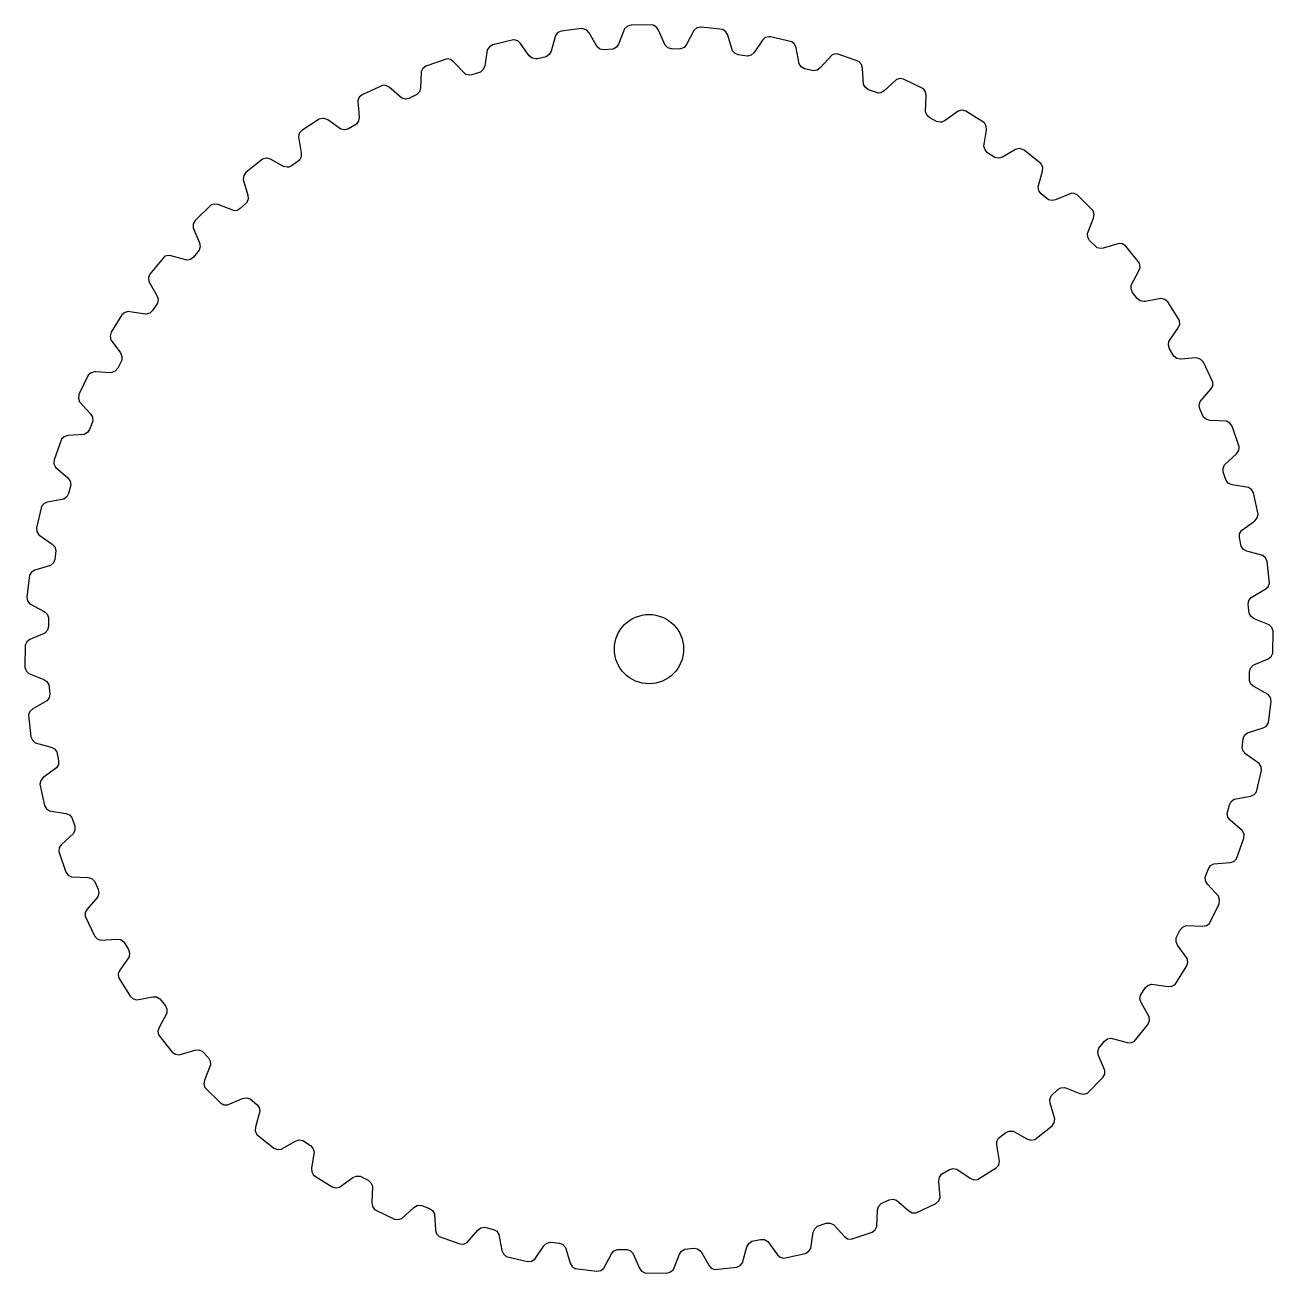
# Model space of a CAD drawing. Extents: x -45 to 45, y -45 to 45.1.
import ezdxf

# ---------------------------------------------------------------- set-up
doc = ezdxf.new("R2010")
doc.units = 0
doc.header["$MEASUREMENT"] = 0

msp = doc.modelspace()

# ---------------------------------------------------------------- linework, layer by layer
at = {"color": 13}
msp.add_lwpolyline([(44.897, -3.757), (44.847, -3.488), (44.683, -3.267), (43.643, -2.708), (43.435, -2.53), (43.325, -2.278), (43.338, -1.628), (43.411, -1.364), (43.593, -1.158), (44.678, -0.692), (44.901, -0.532), (45.032, -0.291), (45.035, 1.293), (44.955, 1.556), (44.768, 1.757), (43.672, 2.195), (43.445, 2.349), (43.308, 2.587), (43.248, 3.234), (43.291, 3.505), (43.448, 3.73), (44.474, 4.315), (44.678, 4.498), (44.781, 4.753), (44.607, 6.327), (44.498, 6.579), (44.29, 6.758), (43.152, 7.071), (42.909, 7.199), (42.746, 7.42), (42.614, 8.056), (42.626, 8.33), (42.758, 8.571), (43.711, 9.267), (43.894, 9.472), (43.968, 9.737), (43.618, 11.282), (43.482, 11.52), (43.255, 11.674), (42.089, 11.858), (41.833, 11.958), (41.646, 12.159), (41.444, 12.777), (41.425, 13.051), (41.529, 13.305), (42.399, 14.103), (42.557, 14.327), (42.601, 14.598), (42.081, 16.095), (41.919, 16.316), (41.676, 16.444), (40.496, 16.496), (40.231, 16.566), (40.023, 16.745), (39.752, 17.337), (39.704, 17.607), (39.778, 17.871), (40.553, 18.762), (40.685, 19.002), (40.699, 19.276), (40.014, 20.705), (39.828, 20.907), (39.573, 21.007), (39.469, 21.013), (38.395, 20.927), (38.36, 20.925), (38.091, 20.98), (37.874, 21.147), (37.561, 21.678), (37.483, 21.941), (37.527, 22.212), (38.198, 23.184), (38.302, 23.438), (38.284, 23.712), (37.444, 25.055), (37.237, 25.235), (36.972, 25.305), (36.937, 25.306), (35.81, 25.094), (35.707, 25.083), (35.438, 25.138), (35.221, 25.306), (34.898, 25.748), (34.79, 26), (34.804, 26.274), (35.362, 27.315), (35.437, 27.579), (35.389, 27.849), (34.404, 29.09), (34.177, 29.245), (33.941, 29.288), (32.775, 28.946), (32.605, 28.917), (32.337, 28.973), (31.796, 29.493), (31.661, 29.732), (31.644, 30.006), (32.081, 31.103), (32.126, 31.373), (32.048, 31.636), (30.93, 32.759), (30.688, 32.888), (30.517, 32.909), (29.328, 32.433), (29.094, 32.381), (28.825, 32.437), (28.294, 32.868), (28.133, 33.09), (28.085, 33.36), (28.397, 34.499), (28.411, 34.773), (28.305, 35.026), (27.068, 36.016), (26.813, 36.117), (26.709, 36.124), (26.443, 36.057), (25.513, 35.513), (25.251, 35.431), (25.216, 35.43), (24.948, 35.486), (24.436, 35.829), (24.251, 36.032), (24.173, 36.295), (24.356, 37.462), (24.339, 37.735), (24.205, 37.975), (22.865, 38.82), (22.6, 38.892), (22.566, 38.893), (22.3, 38.826), (21.376, 38.146), (21.125, 38.036), (21.022, 38.025), (20.753, 38.082), (20.271, 38.34), (20.064, 38.52), (19.958, 38.773), (20.008, 39.953), (19.961, 40.223), (19.801, 40.446), (18.375, 41.136), (18.138, 41.18), (17.872, 41.113), (16.971, 40.3), (16.734, 40.162), (16.563, 40.134), (15.85, 40.368), (15.625, 40.525), (15.491, 40.764), (15.409, 41.942), (15.332, 42.205), (15.148, 42.409), (13.654, 42.935), (13.483, 42.957), (13.216, 42.891), (12.352, 41.947), (12.132, 41.783), (11.896, 41.732), (11.231, 41.889), (10.989, 42.019), (10.829, 42.242), (10.616, 43.403), (10.51, 43.657), (10.304, 43.838), (8.761, 44.194), (8.657, 44.201), (8.391, 44.135), (8.18, 43.96), (7.578, 43.066), (7.377, 42.878), (7.115, 42.798), (7.08, 42.796), (6.47, 42.883), (6.216, 42.985), (6.032, 43.189), (5.69, 44.319), (5.556, 44.559), (5.331, 44.716), (3.757, 44.897), (3.723, 44.897), (3.456, 44.832), (3.245, 44.656), (2.708, 43.643), (2.53, 43.435), (2.278, 43.325), (2.175, 43.315), (1.628, 43.338), (1.364, 43.411), (1.158, 43.593), (0.692, 44.678), (0.532, 44.901), (0.291, 45.032), (0.189, 45.051), (-1.293, 45.035), (-1.556, 44.955), (-1.757, 44.768), (-2.195, 43.672), (-2.349, 43.445), (-2.587, 43.308), (-3.234, 43.248), (-3.269, 43.246), (-3.537, 43.305), (-3.752, 43.475), (-4.315, 44.474), (-4.498, 44.678), (-4.753, 44.781), (-4.856, 44.789), (-6.327, 44.607), (-6.579, 44.498), (-6.758, 44.29), (-7.071, 43.152), (-7.199, 42.909), (-7.42, 42.746), (-8.056, 42.614), (-8.159, 42.604), (-8.427, 42.662), (-8.643, 42.833), (-9.267, 43.711), (-9.472, 43.894), (-9.737, 43.968), (-9.771, 43.968), (-11.282, 43.618), (-11.52, 43.482), (-11.674, 43.255), (-11.858, 42.089), (-11.958, 41.833), (-12.159, 41.646), (-12.777, 41.444), (-12.947, 41.418), (-13.215, 41.477), (-14.103, 42.399), (-14.327, 42.557), (-14.564, 42.602), (-16.095, 42.081), (-16.316, 41.919), (-16.444, 41.676), (-16.496, 40.496), (-16.566, 40.231), (-16.745, 40.023), (-17.337, 39.752), (-17.572, 39.703), (-17.84, 39.763), (-18.762, 40.553), (-19.002, 40.685), (-19.173, 40.708), (-20.705, 40.014), (-20.907, 39.828), (-21.007, 39.573), (-20.927, 38.395), (-20.966, 38.123), (-21.121, 37.897), (-21.678, 37.561), (-21.941, 37.483), (-21.976, 37.482), (-22.244, 37.541), (-23.184, 38.198), (-23.438, 38.302), (-23.541, 38.31), (-23.808, 38.246), (-25.055, 37.444), (-25.235, 37.237), (-25.305, 36.972), (-25.094, 35.81), (-25.103, 35.536), (-25.232, 35.293), (-25.748, 34.898), (-26, 34.79), (-26.103, 34.781), (-26.371, 34.841), (-27.315, 35.362), (-27.579, 35.437), (-27.614, 35.438), (-27.881, 35.374), (-29.09, 34.404), (-29.245, 34.177), (-29.286, 33.906), (-28.946, 32.775), (-28.924, 32.502), (-29.025, 32.246), (-29.493, 31.796), (-29.732, 31.661), (-29.903, 31.635), (-31.103, 32.081), (-31.339, 32.127), (-31.606, 32.064), (-32.759, 30.93), (-32.888, 30.688), (-32.898, 30.414), (-32.433, 29.328), (-32.381, 29.059), (-32.453, 28.794), (-32.868, 28.294), (-33.09, 28.133), (-33.326, 28.084), (-34.499, 28.397), (-34.67, 28.421), (-34.937, 28.358), (-36.016, 27.068), (-36.117, 26.813), (-36.096, 26.539), (-35.513, 25.513), (-35.431, 25.251), (-35.472, 24.979), (-35.829, 24.436), (-36.032, 24.251), (-36.295, 24.173), (-36.33, 24.172), (-37.462, 24.356), (-37.565, 24.364), (-37.832, 24.302), (-38.045, 24.129), (-38.82, 22.865), (-38.892, 22.6), (-38.841, 22.331), (-38.146, 21.376), (-38.036, 21.125), (-38.046, 20.851), (-38.34, 20.271), (-38.52, 20.064), (-38.773, 19.958), (-38.877, 19.949), (-39.953, 20.008), (-39.988, 20.009), (-40.255, 19.947), (-40.468, 19.774), (-41.136, 18.375), (-41.178, 18.104), (-41.097, 17.842), (-40.3, 16.971), (-40.162, 16.734), (-40.141, 16.46), (-40.368, 15.85), (-40.525, 15.625), (-40.764, 15.491), (-41.942, 15.409), (-42.205, 15.332), (-42.409, 15.148), (-42.935, 13.654), (-42.946, 13.379), (-42.836, 13.128), (-41.947, 12.352), (-41.783, 12.132), (-41.732, 11.862), (-41.889, 11.231), (-42.019, 10.989), (-42.242, 10.829), (-43.403, 10.616), (-43.657, 10.51), (-43.838, 10.304), (-44.194, 8.761), (-44.174, 8.487), (-44.037, 8.249), (-43.066, 7.578), (-42.878, 7.377), (-42.798, 7.115), (-42.883, 6.47), (-42.985, 6.216), (-43.189, 6.032), (-44.319, 5.69), (-44.559, 5.556), (-44.716, 5.331), (-44.897, 3.757), (-44.847, 3.488), (-44.683, 3.267), (-43.643, 2.708), (-43.435, 2.53), (-43.325, 2.278), (-43.338, 1.628), (-43.411, 1.364), (-43.593, 1.158), (-44.678, 0.692), (-44.901, 0.532), (-45.032, 0.291), (-45.035, -1.293), (-44.955, -1.556), (-44.768, -1.757), (-43.672, -2.195), (-43.445, -2.349), (-43.308, -2.587), (-43.248, -3.234), (-43.291, -3.505), (-43.448, -3.73), (-44.474, -4.315), (-44.678, -4.498), (-44.781, -4.753), (-44.607, -6.327), (-44.498, -6.579), (-44.29, -6.758), (-43.152, -7.071), (-42.909, -7.199), (-42.746, -7.42), (-42.614, -8.056), (-42.626, -8.33), (-42.758, -8.571), (-43.711, -9.267), (-43.894, -9.472), (-43.968, -9.737), (-43.618, -11.282), (-43.482, -11.52), (-43.255, -11.674), (-42.089, -11.858), (-41.833, -11.958), (-41.646, -12.159), (-41.444, -12.777), (-41.425, -13.051), (-41.529, -13.305), (-42.399, -14.103), (-42.557, -14.327), (-42.601, -14.598), (-42.081, -16.095), (-41.919, -16.316), (-41.676, -16.444), (-40.496, -16.496), (-40.231, -16.566), (-40.023, -16.745), (-39.752, -17.337), (-39.704, -17.607), (-39.778, -17.871), (-40.553, -18.762), (-40.685, -19.002), (-40.699, -19.276), (-40.014, -20.705), (-39.828, -20.907), (-39.573, -21.007), (-38.395, -20.927), (-38.123, -20.966), (-37.897, -21.121), (-37.561, -21.678), (-37.483, -21.941), (-37.527, -22.212), (-38.198, -23.184), (-38.302, -23.438), (-38.284, -23.712), (-37.444, -25.055), (-37.237, -25.235), (-36.972, -25.305), (-35.81, -25.094), (-35.536, -25.103), (-35.293, -25.232), (-34.898, -25.748), (-34.79, -26), (-34.804, -26.274), (-35.362, -27.315), (-35.437, -27.579), (-35.389, -27.849), (-34.404, -29.09), (-34.177, -29.245), (-33.906, -29.286), (-32.775, -28.946), (-32.502, -28.924), (-32.246, -29.025), (-31.796, -29.493), (-31.661, -29.732), (-31.644, -30.006), (-32.081, -31.103), (-32.126, -31.373), (-32.048, -31.636), (-30.93, -32.759), (-30.688, -32.888), (-30.414, -32.898), (-29.328, -32.433), (-29.059, -32.381), (-28.794, -32.453), (-28.294, -32.868), (-28.133, -33.09), (-28.085, -33.36), (-28.397, -34.499), (-28.411, -34.773), (-28.305, -35.026), (-27.068, -36.016), (-26.813, -36.117), (-26.539, -36.096), (-25.513, -35.513), (-25.251, -35.431), (-24.979, -35.472), (-24.436, -35.829), (-24.251, -36.032), (-24.173, -36.295), (-24.356, -37.462), (-24.339, -37.735), (-24.205, -37.975), (-22.865, -38.82), (-22.6, -38.892), (-22.331, -38.841), (-21.376, -38.146), (-21.125, -38.036), (-20.851, -38.046), (-20.271, -38.34), (-20.064, -38.52), (-19.958, -38.773), (-20.008, -39.953), (-19.961, -40.223), (-19.801, -40.446), (-18.375, -41.136), (-18.104, -41.178), (-17.842, -41.097), (-16.971, -40.3), (-16.734, -40.162), (-16.46, -40.141), (-15.85, -40.368), (-15.625, -40.525), (-15.491, -40.764), (-15.409, -41.942), (-15.332, -42.205), (-15.148, -42.409), (-13.654, -42.935), (-13.379, -42.946), (-13.128, -42.836), (-12.352, -41.947), (-12.132, -41.783), (-11.862, -41.732), (-11.231, -41.889), (-10.989, -42.019), (-10.829, -42.242), (-10.616, -43.403), (-10.51, -43.657), (-10.304, -43.838), (-8.761, -44.194), (-8.487, -44.174), (-8.249, -44.037), (-7.578, -43.066), (-7.377, -42.878), (-7.115, -42.798), (-6.47, -42.883), (-6.216, -42.985), (-6.032, -43.189), (-5.69, -44.319), (-5.556, -44.559), (-5.331, -44.716), (-3.757, -44.897), (-3.488, -44.847), (-3.267, -44.683), (-2.708, -43.643), (-2.53, -43.435), (-2.278, -43.325), (-1.628, -43.338), (-1.364, -43.411), (-1.158, -43.593), (-0.692, -44.678), (-0.532, -44.901), (-0.291, -45.032), (1.293, -45.035), (1.556, -44.955), (1.757, -44.768), (2.195, -43.672), (2.349, -43.445), (2.587, -43.308), (3.234, -43.248), (3.505, -43.291), (3.73, -43.448), (4.315, -44.474), (4.498, -44.678), (4.753, -44.781), (6.327, -44.607), (6.579, -44.498), (6.758, -44.29), (7.071, -43.152), (7.199, -42.909), (7.42, -42.746), (8.056, -42.614), (8.33, -42.626), (8.571, -42.758), (9.267, -43.711), (9.472, -43.894), (9.737, -43.968), (11.282, -43.618), (11.52, -43.482), (11.674, -43.255), (11.858, -42.089), (11.958, -41.833), (12.159, -41.646), (12.777, -41.444), (13.051, -41.425), (13.305, -41.529), (14.103, -42.399), (14.327, -42.557), (14.598, -42.601), (16.095, -42.081), (16.316, -41.919), (16.444, -41.676), (16.496, -40.496), (16.566, -40.231), (16.745, -40.023), (17.337, -39.752), (17.607, -39.704), (17.871, -39.778), (18.762, -40.553), (19.002, -40.685), (19.276, -40.699), (20.705, -40.014), (20.907, -39.828), (21.007, -39.573), (20.927, -38.395), (20.966, -38.123), (21.121, -37.897), (21.678, -37.561), (21.941, -37.483), (22.212, -37.527), (23.184, -38.198), (23.438, -38.302), (23.712, -38.284), (25.055, -37.444), (25.235, -37.237), (25.305, -36.972), (25.094, -35.81), (25.103, -35.536), (25.232, -35.293), (25.748, -34.898), (26, -34.79), (26.274, -34.804), (27.315, -35.362), (27.579, -35.437), (27.849, -35.389), (29.09, -34.404), (29.245, -34.177), (29.286, -33.906), (28.946, -32.775), (28.924, -32.502), (29.025, -32.246), (29.493, -31.796), (29.732, -31.661), (30.006, -31.644), (31.103, -32.081), (31.373, -32.126), (31.636, -32.048), (32.759, -30.93), (32.888, -30.688), (32.898, -30.414), (32.433, -29.328), (32.381, -29.059), (32.453, -28.794), (32.868, -28.294), (33.09, -28.133), (33.36, -28.085), (34.499, -28.397), (34.773, -28.411), (35.026, -28.305), (36.016, -27.068), (36.117, -26.813), (36.096, -26.539), (35.513, -25.513), (35.431, -25.251), (35.472, -24.979), (35.829, -24.436), (36.032, -24.251), (36.295, -24.173), (37.462, -24.356), (37.735, -24.339), (37.975, -24.205), (38.82, -22.865), (38.892, -22.6), (38.841, -22.331), (38.146, -21.376), (38.036, -21.125), (38.046, -20.851), (38.34, -20.271), (38.52, -20.064), (38.773, -19.958), (39.953, -20.008), (40.223, -19.961), (40.446, -19.801), (41.136, -18.375), (41.178, -18.104), (41.097, -17.842), (40.3, -16.971), (40.162, -16.734), (40.141, -16.46), (40.368, -15.85), (40.525, -15.625), (40.764, -15.491), (41.942, -15.409), (42.205, -15.332), (42.409, -15.148), (42.935, -13.654), (42.946, -13.379), (42.836, -13.128), (41.947, -12.352), (41.783, -12.132), (41.732, -11.862), (41.889, -11.231), (42.019, -10.989), (42.242, -10.829), (43.403, -10.616), (43.657, -10.51), (43.838, -10.304), (44.194, -8.761), (44.174, -8.487), (44.037, -8.249), (43.066, -7.578), (42.878, -7.377), (42.798, -7.115), (42.883, -6.47), (42.985, -6.216), (43.189, -6.032), (44.319, -5.69), (44.559, -5.556), (44.716, -5.331)], close=True, dxfattribs=at)
msp.add_circle((0, 0), 2.5, dxfattribs=at)

doc.saveas('drawing.dxf')
